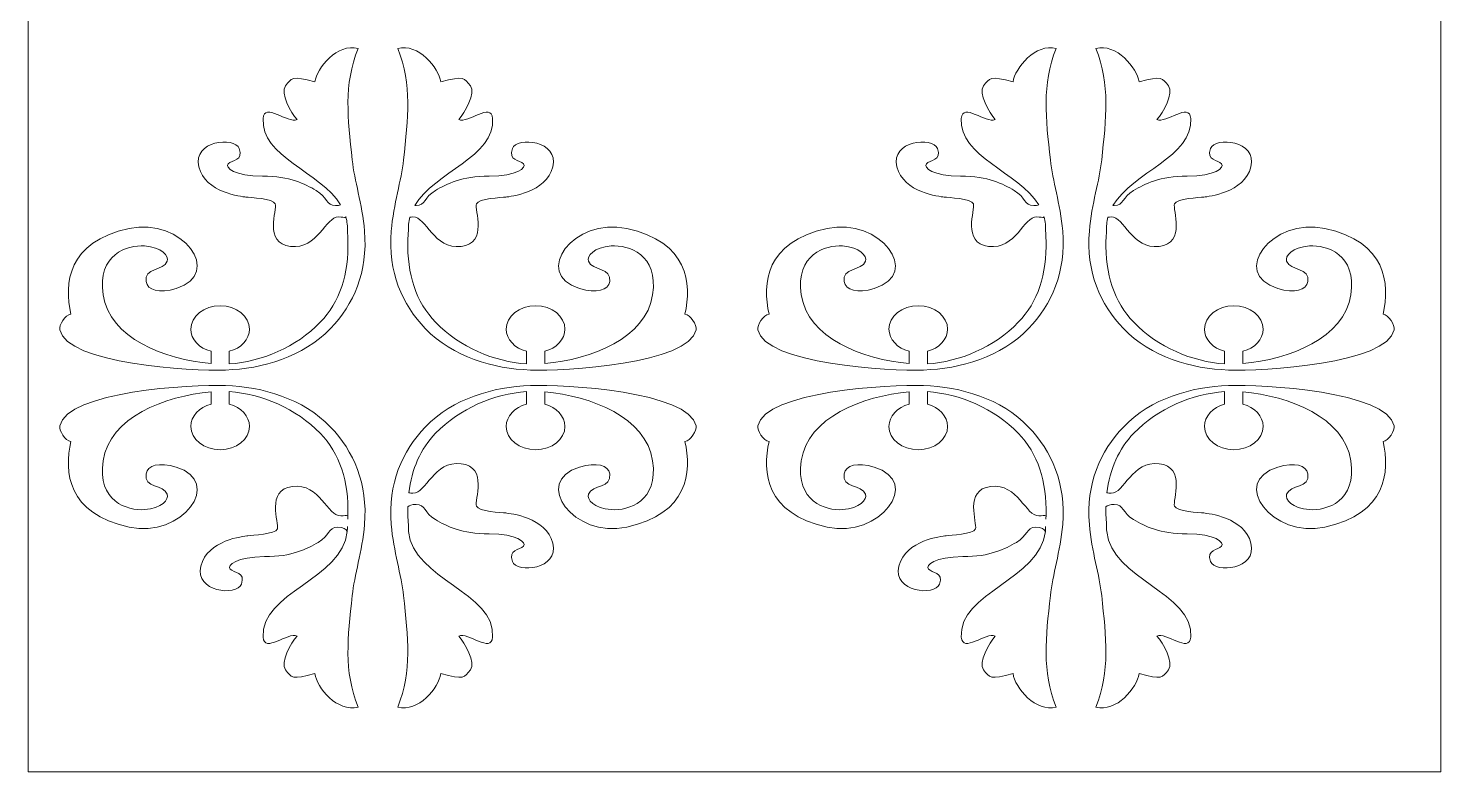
# Model space of a CAD drawing. Header units: centimetres. Extents: x -7.3 to 6.3, y -13.9 to 14.1.
# Drawn here: x -7.35 to 6.29, y -13.92 to -6.74 of the extents above; entities that cross this region are included whole.
import ezdxf

# ---------------------------------------------------------------- set-up
doc = ezdxf.new("R2010")
doc.units = ezdxf.units.CM
doc.header["$MEASUREMENT"] = 0
doc.layers.add('layer 1', color=7, linetype='Continuous')

msp = doc.modelspace()

# ---------------------------------------------------------------- linework, layer by layer
at = {"layer": 'layer 1', "color": 242, "lineweight": 9}
msp.add_lwpolyline([(-7.3473, -13.92119), (6.29068, -13.92119), (6.29068, 14.11455), (-7.3473, 14.11455), (-7.3473, -13.92119)], close=True, dxfattribs=at)
at = {"layer": 'layer 1', "color": 7, "lineweight": 9}
for points, knots in [([(-5.91908, -9.25241), (-5.45317, -9.10974), (-5.86497, -8.56062), (-6.3737, -8.67241), (-6.3737, -8.67241), (-6.97232, -8.80396), (-7.00096, -9.20546), (-6.93577, -9.50061), (-6.93577, -9.50061), (-6.99093, -9.50554), (-7.05189, -9.60764), (-7.04301, -9.65096), (-7.04301, -9.65096), (-6.97504, -9.9824), (-5.77064, -10.05268), (-5.44384, -10.04029), (-5.44384, -10.04029), (-5.08357, -10.02663), (-4.69582, -9.91645), (-4.42903, -9.63933), (-4.42903, -9.63933), (-4.20587, -9.40754), (-4.06711, -9.09004), (-4.10029, -8.69756), (-4.10029, -8.69756), (-4.12257, -8.43398), (-4.19869, -8.20851), (-4.21934, -8.01039), (-4.21934, -8.01039), (-4.26231, -7.59796), (-4.3041, -7.29232), (-4.16311, -6.93292), (-4.16311, -6.93292), (-4.36057, -6.87952), (-4.5614, -7.12123), (-4.57975, -7.25731), (-4.57975, -7.25731), (-4.80301, -7.19527), (-4.80556, -7.21852), (-4.86433, -7.29504), (-4.86433, -7.29504), (-4.91775, -7.3646), (-4.81052, -7.55352), (-4.75243, -7.62031), (-4.75243, -7.62031), (-4.83886, -7.66089), (-5.06871, -7.44948), (-5.07923, -7.6097), (-5.07923, -7.6097), (-5.10356, -7.98027), (-4.52844, -8.12231), (-4.33108, -8.44552), (-4.33108, -8.44552), (-4.344, -8.44984), (-4.36017, -8.45236), (-4.38039, -8.45179), (-4.38039, -8.45179), (-4.47399, -8.44912), (-4.45727, -8.36929), (-4.56758, -8.30542), (-4.56758, -8.30542), (-4.67789, -8.24156), (-4.81829, -8.16704), (-5.08571, -8.16704), (-5.08571, -8.16704), (-5.35312, -8.16704), (-5.45006, -8.08455), (-5.41663, -8.04729), (-5.41663, -8.04729), (-5.38321, -8.01003), (-5.26621, -8.01802), (-5.30967, -7.90092), (-5.30967, -7.90092), (-5.35312, -7.78383), (-5.76428, -7.82375), (-5.70076, -8.07656), (-5.70076, -8.07656), (-5.63725, -8.32937), (-5.28627, -8.36397), (-5.24616, -8.36929), (-5.24616, -8.36929), (-5.20604, -8.37461), (-4.98208, -8.38259), (-4.96202, -8.43582), (-4.96202, -8.43582), (-4.94197, -8.48904), (-5.07902, -8.81371), (-4.81494, -8.84564), (-4.81494, -8.84564), (-4.55087, -8.87757), (-4.47733, -8.55557), (-4.3503, -8.56089), (-4.3503, -8.56089), (-4.31724, -8.56228), (-4.29529, -8.56493), (-4.28088, -8.56809), (-4.28088, -8.56809), (-4.28088, -8.56809), (-4.2813, -8.5582), (-4.2813, -8.5582), (-4.2813, -8.5582), (-4.27472, -8.5816), (-4.26999, -8.60585), (-4.26758, -8.63119), (-4.26758, -8.63119), (-4.26559, -8.65217), (-4.265, -8.67379), (-4.26619, -8.69623), (-4.26619, -8.69623), (-4.26357, -8.72725), (-4.26182, -8.75782), (-4.2609, -8.78792), (-4.2609, -8.78792), (-4.25097, -9.11303), (-4.34039, -9.38304), (-4.52877, -9.5787), (-4.52877, -9.5787), (-4.76129, -9.82021), (-5.09308, -9.95914), (-5.40668, -9.98168), (-5.40668, -9.98168), (-5.40668, -9.98168), (-5.40668, -9.85935), (-5.40668, -9.85935), (-5.40668, -9.85935), (-5.29337, -9.82982), (-5.21113, -9.74478), (-5.21113, -9.64493), (-5.21113, -9.64493), (-5.21113, -9.52071), (-5.33839, -9.4194), (-5.49443, -9.4194), (-5.49443, -9.4194), (-5.65046, -9.4194), (-5.77772, -9.52071), (-5.77772, -9.64493), (-5.77772, -9.64493), (-5.77772, -9.74478), (-5.69547, -9.82982), (-5.58217, -9.85935), (-5.58217, -9.85935), (-5.58217, -9.85935), (-5.58217, -9.97778), (-5.58217, -9.97778), (-5.58217, -9.97778), (-6.03164, -9.94005), (-6.56221, -9.73213), (-6.62447, -9.313), (-6.62447, -9.313), (-6.68266, -8.92127), (-6.3915, -8.83003), (-6.22487, -8.84124), (-6.22487, -8.84124), (-6.05845, -8.85243), (-5.98665, -8.94004), (-6.00496, -8.98997), (-6.00496, -8.98997), (-6.03972, -9.08473), (-6.23338, -9.04677), (-6.20965, -9.18634), (-6.20965, -9.18634), (-6.1956, -9.269), (-6.08367, -9.3028), (-5.91908, -9.25241)], [0, 0, 0, 0, 0.02380952, 0.02380952, 0.02380952, 0.02380952, 0.04761905, 0.04761905, 0.04761905, 0.04761905, 0.07142857, 0.07142857, 0.07142857, 0.07142857, 0.0952381, 0.0952381, 0.0952381, 0.0952381, 0.11904762, 0.11904762, 0.11904762, 0.11904762, 0.14285714, 0.14285714, 0.14285714, 0.14285714, 0.16666667, 0.16666667, 0.16666667, 0.16666667, 0.19047619, 0.19047619, 0.19047619, 0.19047619, 0.21428571, 0.21428571, 0.21428571, 0.21428571, 0.23809524, 0.23809524, 0.23809524, 0.23809524, 0.26190476, 0.26190476, 0.26190476, 0.26190476, 0.28571429, 0.28571429, 0.28571429, 0.28571429, 0.30952381, 0.30952381, 0.30952381, 0.30952381, 0.33333333, 0.33333333, 0.33333333, 0.33333333, 0.35714286, 0.35714286, 0.35714286, 0.35714286, 0.38095238, 0.38095238, 0.38095238, 0.38095238, 0.4047619, 0.4047619, 0.4047619, 0.4047619, 0.42857143, 0.42857143, 0.42857143, 0.42857143, 0.45238095, 0.45238095, 0.45238095, 0.45238095, 0.47619048, 0.47619048, 0.47619048, 0.47619048, 0.5, 0.5, 0.5, 0.5, 0.52380952, 0.52380952, 0.52380952, 0.52380952, 0.54761905, 0.54761905, 0.54761905, 0.54761905, 0.57142857, 0.57142857, 0.57142857, 0.57142857, 0.5952381, 0.5952381, 0.5952381, 0.5952381, 0.61904762, 0.61904762, 0.61904762, 0.61904762, 0.64285714, 0.64285714, 0.64285714, 0.64285714, 0.66666667, 0.66666667, 0.66666667, 0.66666667, 0.69047619, 0.69047619, 0.69047619, 0.69047619, 0.71428571, 0.71428571, 0.71428571, 0.71428571, 0.73809524, 0.73809524, 0.73809524, 0.73809524, 0.76190476, 0.76190476, 0.76190476, 0.76190476, 0.78571429, 0.78571429, 0.78571429, 0.78571429, 0.80952381, 0.80952381, 0.80952381, 0.80952381, 0.83333333, 0.83333333, 0.83333333, 0.83333333, 0.85714286, 0.85714286, 0.85714286, 0.85714286, 0.88095238, 0.88095238, 0.88095238, 0.88095238, 0.9047619, 0.9047619, 0.9047619, 0.9047619, 0.92857143, 0.92857143, 0.92857143, 0.92857143, 0.95238095, 0.95238095, 0.95238095, 0.95238095, 1, 1, 1, 1]), ([(-3.61574, -8.45173), (-3.61156, -8.4519), (-3.60717, -8.45192), (-3.60258, -8.45179), (-3.60258, -8.45179), (-3.50898, -8.44912), (-3.5257, -8.36929), (-3.41539, -8.30542), (-3.41539, -8.30542), (-3.30508, -8.24156), (-3.16469, -8.16704), (-2.89727, -8.16704), (-2.89727, -8.16704), (-2.62985, -8.16704), (-2.53291, -8.08455), (-2.56634, -8.04729), (-2.56634, -8.04729), (-2.59976, -8.01003), (-2.71676, -8.01802), (-2.67331, -7.90092), (-2.67331, -7.90092), (-2.62985, -7.78383), (-2.21869, -7.82375), (-2.28221, -8.07656), (-2.28221, -8.07656), (-2.34572, -8.32937), (-2.69671, -8.36397), (-2.73682, -8.36929), (-2.73682, -8.36929), (-2.77693, -8.37461), (-3.00089, -8.38259), (-3.02095, -8.43582), (-3.02095, -8.43582), (-3.04101, -8.48904), (-2.90395, -8.81371), (-3.16803, -8.84564), (-3.16803, -8.84564), (-3.4321, -8.87757), (-3.50565, -8.55557), (-3.63267, -8.56089), (-3.63267, -8.56089), (-3.64404, -8.56137), (-3.6541, -8.56201), (-3.66299, -8.56275), (-3.66299, -8.56275), (-3.66891, -8.58474), (-3.67317, -8.6075), (-3.67542, -8.63119), (-3.67542, -8.63119), (-3.67741, -8.65217), (-3.678, -8.67379), (-3.67682, -8.69623), (-3.67682, -8.69623), (-3.67944, -8.72725), (-3.68119, -8.75782), (-3.68211, -8.78792), (-3.68211, -8.78792), (-3.69204, -9.11303), (-3.60262, -9.38304), (-3.41423, -9.5787), (-3.41423, -9.5787), (-3.18171, -9.82021), (-2.84993, -9.95914), (-2.53633, -9.98168), (-2.53633, -9.98168), (-2.53633, -9.98168), (-2.53633, -9.85935), (-2.53633, -9.85935), (-2.53633, -9.85935), (-2.64963, -9.82982), (-2.73187, -9.74478), (-2.73187, -9.64493), (-2.73187, -9.64493), (-2.73187, -9.52071), (-2.60461, -9.4194), (-2.44858, -9.4194), (-2.44858, -9.4194), (-2.29255, -9.4194), (-2.16528, -9.52071), (-2.16528, -9.64493), (-2.16528, -9.64493), (-2.16528, -9.74478), (-2.24753, -9.82982), (-2.36083, -9.85935), (-2.36083, -9.85935), (-2.36083, -9.85935), (-2.36083, -9.97778), (-2.36083, -9.97778), (-2.36083, -9.97778), (-1.91136, -9.94005), (-1.38079, -9.73213), (-1.31853, -9.313), (-1.31853, -9.313), (-1.26035, -8.92127), (-1.55151, -8.83003), (-1.71814, -8.84124), (-1.71814, -8.84124), (-1.88456, -8.85243), (-1.95636, -8.94004), (-1.93804, -8.98997), (-1.93804, -8.98997), (-1.90328, -9.08473), (-1.70963, -9.04677), (-1.73335, -9.18634), (-1.73335, -9.18634), (-1.7474, -9.269), (-1.85934, -9.3028), (-2.02392, -9.25241), (-2.02392, -9.25241), (-2.48983, -9.10974), (-2.07803, -8.56062), (-1.56931, -8.67241), (-1.56931, -8.67241), (-0.97068, -8.80396), (-0.94205, -9.20546), (-1.00723, -9.50061), (-1.00723, -9.50061), (-0.95207, -9.50554), (-0.89111, -9.60764), (-0.89999, -9.65096), (-0.89999, -9.65096), (-0.96796, -9.9824), (-2.17236, -10.05268), (-2.49916, -10.04029), (-2.49916, -10.04029), (-2.85943, -10.02663), (-3.24718, -9.91645), (-3.51398, -9.63933), (-3.51398, -9.63933), (-3.73714, -9.40754), (-3.87589, -9.09004), (-3.84271, -8.69756), (-3.84271, -8.69756), (-3.82043, -8.43398), (-3.74431, -8.20851), (-3.72367, -8.01039), (-3.72367, -8.01039), (-3.68069, -7.59796), (-3.6389, -7.29232), (-3.7799, -6.93292), (-3.7799, -6.93292), (-3.58244, -6.87952), (-3.3816, -7.12123), (-3.36325, -7.25731), (-3.36325, -7.25731), (-3.13999, -7.19527), (-3.13744, -7.21852), (-3.07867, -7.29504), (-3.07867, -7.29504), (-3.02525, -7.3646), (-3.13248, -7.55352), (-3.19057, -7.62031), (-3.19057, -7.62031), (-3.10415, -7.66089), (-2.8743, -7.44948), (-2.86378, -7.6097), (-2.86378, -7.6097), (-2.83929, -7.98264), (-3.42201, -8.12409), (-3.61574, -8.45173)], [0, 0, 0, 0, 0.02439024, 0.02439024, 0.02439024, 0.02439024, 0.04878049, 0.04878049, 0.04878049, 0.04878049, 0.07317073, 0.07317073, 0.07317073, 0.07317073, 0.09756098, 0.09756098, 0.09756098, 0.09756098, 0.12195122, 0.12195122, 0.12195122, 0.12195122, 0.14634146, 0.14634146, 0.14634146, 0.14634146, 0.17073171, 0.17073171, 0.17073171, 0.17073171, 0.19512195, 0.19512195, 0.19512195, 0.19512195, 0.2195122, 0.2195122, 0.2195122, 0.2195122, 0.24390244, 0.24390244, 0.24390244, 0.24390244, 0.26829268, 0.26829268, 0.26829268, 0.26829268, 0.29268293, 0.29268293, 0.29268293, 0.29268293, 0.31707317, 0.31707317, 0.31707317, 0.31707317, 0.34146341, 0.34146341, 0.34146341, 0.34146341, 0.36585366, 0.36585366, 0.36585366, 0.36585366, 0.3902439, 0.3902439, 0.3902439, 0.3902439, 0.41463415, 0.41463415, 0.41463415, 0.41463415, 0.43902439, 0.43902439, 0.43902439, 0.43902439, 0.46341463, 0.46341463, 0.46341463, 0.46341463, 0.48780488, 0.48780488, 0.48780488, 0.48780488, 0.51219512, 0.51219512, 0.51219512, 0.51219512, 0.53658537, 0.53658537, 0.53658537, 0.53658537, 0.56097561, 0.56097561, 0.56097561, 0.56097561, 0.58536585, 0.58536585, 0.58536585, 0.58536585, 0.6097561, 0.6097561, 0.6097561, 0.6097561, 0.63414634, 0.63414634, 0.63414634, 0.63414634, 0.65853659, 0.65853659, 0.65853659, 0.65853659, 0.68292683, 0.68292683, 0.68292683, 0.68292683, 0.70731707, 0.70731707, 0.70731707, 0.70731707, 0.73170732, 0.73170732, 0.73170732, 0.73170732, 0.75609756, 0.75609756, 0.75609756, 0.75609756, 0.7804878, 0.7804878, 0.7804878, 0.7804878, 0.80487805, 0.80487805, 0.80487805, 0.80487805, 0.82926829, 0.82926829, 0.82926829, 0.82926829, 0.85365854, 0.85365854, 0.85365854, 0.85365854, 0.87804878, 0.87804878, 0.87804878, 0.87804878, 0.90243902, 0.90243902, 0.90243902, 0.90243902, 0.92682927, 0.92682927, 0.92682927, 0.92682927, 0.95121951, 0.95121951, 0.95121951, 0.95121951, 1, 1, 1, 1]), ([(0.82154, -9.25241), (1.28744, -9.10974), (0.87565, -8.56062), (0.36692, -8.67241), (0.36692, -8.67241), (-0.23171, -8.80396), (-0.26034, -9.20546), (-0.19516, -9.50061), (-0.19516, -9.50061), (-0.25031, -9.50554), (-0.31127, -9.60764), (-0.30239, -9.65096), (-0.30239, -9.65096), (-0.23442, -9.9824), (0.96998, -10.05268), (1.29677, -10.04029), (1.29677, -10.04029), (1.65705, -10.02663), (2.04479, -9.91645), (2.31159, -9.63933), (2.31159, -9.63933), (2.53475, -9.40754), (2.6735, -9.09004), (2.64032, -8.69756), (2.64032, -8.69756), (2.61804, -8.43398), (2.54192, -8.20851), (2.52128, -8.01039), (2.52128, -8.01039), (2.47831, -7.59796), (2.43652, -7.29232), (2.57751, -6.93292), (2.57751, -6.93292), (2.38005, -6.87952), (2.17922, -7.12123), (2.16087, -7.25731), (2.16087, -7.25731), (1.93761, -7.19527), (1.93505, -7.21852), (1.87629, -7.29504), (1.87629, -7.29504), (1.82286, -7.3646), (1.9301, -7.55352), (1.98818, -7.62031), (1.98818, -7.62031), (1.90176, -7.66089), (1.67191, -7.44948), (1.66139, -7.6097), (1.66139, -7.6097), (1.63706, -7.98027), (2.21218, -8.12231), (2.40953, -8.44552), (2.40953, -8.44552), (2.39662, -8.44984), (2.38045, -8.45236), (2.36023, -8.45179), (2.36023, -8.45179), (2.26663, -8.44912), (2.28335, -8.36929), (2.17303, -8.30542), (2.17303, -8.30542), (2.06273, -8.24156), (1.92233, -8.16704), (1.65491, -8.16704), (1.65491, -8.16704), (1.3875, -8.16704), (1.29056, -8.08455), (1.32398, -8.04729), (1.32398, -8.04729), (1.35741, -8.01003), (1.47441, -8.01802), (1.43095, -7.90092), (1.43095, -7.90092), (1.3875, -7.78383), (0.97634, -7.82375), (1.03985, -8.07656), (1.03985, -8.07656), (1.10336, -8.32937), (1.45435, -8.36397), (1.49446, -8.36929), (1.49446, -8.36929), (1.53458, -8.37461), (1.75854, -8.38259), (1.7786, -8.43582), (1.7786, -8.43582), (1.79865, -8.48904), (1.6616, -8.81371), (1.92567, -8.84564), (1.92567, -8.84564), (2.18975, -8.87757), (2.26329, -8.55557), (2.39031, -8.56089), (2.39031, -8.56089), (2.42338, -8.56228), (2.44533, -8.56493), (2.45973, -8.56809), (2.45973, -8.56809), (2.45973, -8.56809), (2.45931, -8.5582), (2.45931, -8.5582), (2.45931, -8.5582), (2.46589, -8.5816), (2.47063, -8.60585), (2.47304, -8.63119), (2.47304, -8.63119), (2.47502, -8.65217), (2.47562, -8.67379), (2.47443, -8.69623), (2.47443, -8.69623), (2.47705, -8.72725), (2.4788, -8.75782), (2.47972, -8.78792), (2.47972, -8.78792), (2.48965, -9.11303), (2.40023, -9.38304), (2.21185, -9.5787), (2.21185, -9.5787), (1.97933, -9.82021), (1.64754, -9.95914), (1.33394, -9.98168), (1.33394, -9.98168), (1.33394, -9.98168), (1.33394, -9.85935), (1.33394, -9.85935), (1.33394, -9.85935), (1.44725, -9.82982), (1.52949, -9.74478), (1.52949, -9.64493), (1.52949, -9.64493), (1.52949, -9.52071), (1.40223, -9.4194), (1.24619, -9.4194), (1.24619, -9.4194), (1.09016, -9.4194), (0.9629, -9.52071), (0.9629, -9.64493), (0.9629, -9.64493), (0.9629, -9.74478), (1.04514, -9.82982), (1.15845, -9.85935), (1.15845, -9.85935), (1.15845, -9.85935), (1.15845, -9.97778), (1.15845, -9.97778), (1.15845, -9.97778), (0.70898, -9.94005), (0.1784, -9.73213), (0.11615, -9.313), (0.11615, -9.313), (0.05796, -8.92127), (0.34912, -8.83003), (0.51575, -8.84124), (0.51575, -8.84124), (0.68217, -8.85243), (0.75397, -8.94004), (0.73566, -8.98997), (0.73566, -8.98997), (0.7009, -9.08473), (0.50724, -9.04677), (0.53096, -9.18634), (0.53096, -9.18634), (0.54502, -9.269), (0.65695, -9.3028), (0.82154, -9.25241)], [0, 0, 0, 0, 0.02380952, 0.02380952, 0.02380952, 0.02380952, 0.04761905, 0.04761905, 0.04761905, 0.04761905, 0.07142857, 0.07142857, 0.07142857, 0.07142857, 0.0952381, 0.0952381, 0.0952381, 0.0952381, 0.11904762, 0.11904762, 0.11904762, 0.11904762, 0.14285714, 0.14285714, 0.14285714, 0.14285714, 0.16666667, 0.16666667, 0.16666667, 0.16666667, 0.19047619, 0.19047619, 0.19047619, 0.19047619, 0.21428571, 0.21428571, 0.21428571, 0.21428571, 0.23809524, 0.23809524, 0.23809524, 0.23809524, 0.26190476, 0.26190476, 0.26190476, 0.26190476, 0.28571429, 0.28571429, 0.28571429, 0.28571429, 0.30952381, 0.30952381, 0.30952381, 0.30952381, 0.33333333, 0.33333333, 0.33333333, 0.33333333, 0.35714286, 0.35714286, 0.35714286, 0.35714286, 0.38095238, 0.38095238, 0.38095238, 0.38095238, 0.4047619, 0.4047619, 0.4047619, 0.4047619, 0.42857143, 0.42857143, 0.42857143, 0.42857143, 0.45238095, 0.45238095, 0.45238095, 0.45238095, 0.47619048, 0.47619048, 0.47619048, 0.47619048, 0.5, 0.5, 0.5, 0.5, 0.52380952, 0.52380952, 0.52380952, 0.52380952, 0.54761905, 0.54761905, 0.54761905, 0.54761905, 0.57142857, 0.57142857, 0.57142857, 0.57142857, 0.5952381, 0.5952381, 0.5952381, 0.5952381, 0.61904762, 0.61904762, 0.61904762, 0.61904762, 0.64285714, 0.64285714, 0.64285714, 0.64285714, 0.66666667, 0.66666667, 0.66666667, 0.66666667, 0.69047619, 0.69047619, 0.69047619, 0.69047619, 0.71428571, 0.71428571, 0.71428571, 0.71428571, 0.73809524, 0.73809524, 0.73809524, 0.73809524, 0.76190476, 0.76190476, 0.76190476, 0.76190476, 0.78571429, 0.78571429, 0.78571429, 0.78571429, 0.80952381, 0.80952381, 0.80952381, 0.80952381, 0.83333333, 0.83333333, 0.83333333, 0.83333333, 0.85714286, 0.85714286, 0.85714286, 0.85714286, 0.88095238, 0.88095238, 0.88095238, 0.88095238, 0.9047619, 0.9047619, 0.9047619, 0.9047619, 0.92857143, 0.92857143, 0.92857143, 0.92857143, 0.95238095, 0.95238095, 0.95238095, 0.95238095, 1, 1, 1, 1]), ([(3.12488, -8.45173), (3.12906, -8.4519), (3.13345, -8.45192), (3.13804, -8.45179), (3.13804, -8.45179), (3.23163, -8.44912), (3.21492, -8.36929), (3.32523, -8.30542), (3.32523, -8.30542), (3.43554, -8.24156), (3.57593, -8.16704), (3.84335, -8.16704), (3.84335, -8.16704), (4.11077, -8.16704), (4.20771, -8.08455), (4.17428, -8.04729), (4.17428, -8.04729), (4.14085, -8.01003), (4.02386, -8.01802), (4.06731, -7.90092), (4.06731, -7.90092), (4.11077, -7.78383), (4.52192, -7.82375), (4.45841, -8.07656), (4.45841, -8.07656), (4.3949, -8.32937), (4.04391, -8.36397), (4.0038, -8.36929), (4.0038, -8.36929), (3.96369, -8.37461), (3.73973, -8.38259), (3.71967, -8.43582), (3.71967, -8.43582), (3.69961, -8.48904), (3.83666, -8.81371), (3.57259, -8.84564), (3.57259, -8.84564), (3.30851, -8.87757), (3.23497, -8.55557), (3.10795, -8.56089), (3.10795, -8.56089), (3.09658, -8.56137), (3.08652, -8.56201), (3.07763, -8.56275), (3.07763, -8.56275), (3.07171, -8.58474), (3.06744, -8.6075), (3.0652, -8.63119), (3.0652, -8.63119), (3.06321, -8.65217), (3.06262, -8.67379), (3.0638, -8.69623), (3.0638, -8.69623), (3.06118, -8.72725), (3.05943, -8.75782), (3.05851, -8.78792), (3.05851, -8.78792), (3.04858, -9.11303), (3.138, -9.38304), (3.32638, -9.5787), (3.32638, -9.5787), (3.55891, -9.82021), (3.89069, -9.95914), (4.20429, -9.98168), (4.20429, -9.98168), (4.20429, -9.98168), (4.20429, -9.85935), (4.20429, -9.85935), (4.20429, -9.85935), (4.09099, -9.82982), (4.00874, -9.74478), (4.00874, -9.64493), (4.00874, -9.64493), (4.00874, -9.52071), (4.136, -9.4194), (4.29204, -9.4194), (4.29204, -9.4194), (4.44807, -9.4194), (4.57533, -9.52071), (4.57533, -9.64493), (4.57533, -9.64493), (4.57533, -9.74478), (4.49309, -9.82982), (4.37978, -9.85935), (4.37978, -9.85935), (4.37978, -9.85935), (4.37978, -9.97778), (4.37978, -9.97778), (4.37978, -9.97778), (4.82925, -9.94005), (5.35983, -9.73213), (5.42208, -9.313), (5.42208, -9.313), (5.48027, -8.92127), (5.18911, -8.83003), (5.02248, -8.84124), (5.02248, -8.84124), (4.85606, -8.85243), (4.78426, -8.94004), (4.80258, -8.98997), (4.80258, -8.98997), (4.83734, -9.08473), (5.03099, -9.04677), (5.00727, -9.18634), (5.00727, -9.18634), (4.99322, -9.269), (4.88128, -9.3028), (4.71669, -9.25241), (4.71669, -9.25241), (4.25079, -9.10974), (4.66259, -8.56062), (5.17131, -8.67241), (5.17131, -8.67241), (5.76994, -8.80396), (5.79857, -9.20546), (5.73339, -9.50061), (5.73339, -9.50061), (5.78854, -9.50554), (5.8495, -9.60764), (5.84062, -9.65096), (5.84062, -9.65096), (5.77265, -9.9824), (4.56826, -10.05268), (4.24146, -10.04029), (4.24146, -10.04029), (3.88118, -10.02663), (3.49344, -9.91645), (3.22664, -9.63933), (3.22664, -9.63933), (3.00348, -9.40754), (2.86473, -9.09004), (2.89791, -8.69756), (2.89791, -8.69756), (2.92019, -8.43398), (2.99631, -8.20851), (3.01695, -8.01039), (3.01695, -8.01039), (3.05992, -7.59796), (3.10171, -7.29232), (2.96072, -6.93292), (2.96072, -6.93292), (3.15818, -6.87952), (3.35902, -7.12123), (3.37737, -7.25731), (3.37737, -7.25731), (3.60062, -7.19527), (3.60318, -7.21852), (3.66194, -7.29504), (3.66194, -7.29504), (3.71537, -7.3646), (3.60813, -7.55352), (3.55005, -7.62031), (3.55005, -7.62031), (3.63647, -7.66089), (3.86632, -7.44948), (3.87684, -7.6097), (3.87684, -7.6097), (3.90133, -7.98264), (3.31861, -8.12409), (3.12488, -8.45173)], [0, 0, 0, 0, 0.02439024, 0.02439024, 0.02439024, 0.02439024, 0.04878049, 0.04878049, 0.04878049, 0.04878049, 0.07317073, 0.07317073, 0.07317073, 0.07317073, 0.09756098, 0.09756098, 0.09756098, 0.09756098, 0.12195122, 0.12195122, 0.12195122, 0.12195122, 0.14634146, 0.14634146, 0.14634146, 0.14634146, 0.17073171, 0.17073171, 0.17073171, 0.17073171, 0.19512195, 0.19512195, 0.19512195, 0.19512195, 0.2195122, 0.2195122, 0.2195122, 0.2195122, 0.24390244, 0.24390244, 0.24390244, 0.24390244, 0.26829268, 0.26829268, 0.26829268, 0.26829268, 0.29268293, 0.29268293, 0.29268293, 0.29268293, 0.31707317, 0.31707317, 0.31707317, 0.31707317, 0.34146341, 0.34146341, 0.34146341, 0.34146341, 0.36585366, 0.36585366, 0.36585366, 0.36585366, 0.3902439, 0.3902439, 0.3902439, 0.3902439, 0.41463415, 0.41463415, 0.41463415, 0.41463415, 0.43902439, 0.43902439, 0.43902439, 0.43902439, 0.46341463, 0.46341463, 0.46341463, 0.46341463, 0.48780488, 0.48780488, 0.48780488, 0.48780488, 0.51219512, 0.51219512, 0.51219512, 0.51219512, 0.53658537, 0.53658537, 0.53658537, 0.53658537, 0.56097561, 0.56097561, 0.56097561, 0.56097561, 0.58536585, 0.58536585, 0.58536585, 0.58536585, 0.6097561, 0.6097561, 0.6097561, 0.6097561, 0.63414634, 0.63414634, 0.63414634, 0.63414634, 0.65853659, 0.65853659, 0.65853659, 0.65853659, 0.68292683, 0.68292683, 0.68292683, 0.68292683, 0.70731707, 0.70731707, 0.70731707, 0.70731707, 0.73170732, 0.73170732, 0.73170732, 0.73170732, 0.75609756, 0.75609756, 0.75609756, 0.75609756, 0.7804878, 0.7804878, 0.7804878, 0.7804878, 0.80487805, 0.80487805, 0.80487805, 0.80487805, 0.82926829, 0.82926829, 0.82926829, 0.82926829, 0.85365854, 0.85365854, 0.85365854, 0.85365854, 0.87804878, 0.87804878, 0.87804878, 0.87804878, 0.90243902, 0.90243902, 0.90243902, 0.90243902, 0.92682927, 0.92682927, 0.92682927, 0.92682927, 0.95121951, 0.95121951, 0.95121951, 0.95121951, 1, 1, 1, 1]), ([(-5.91908, -10.97761), (-5.45317, -11.12027), (-5.86497, -11.6694), (-6.3737, -11.55761), (-6.3737, -11.55761), (-6.97232, -11.42606), (-7.00096, -11.02455), (-6.93577, -10.7294), (-6.93577, -10.7294), (-6.99093, -10.72447), (-7.05189, -10.62237), (-7.04301, -10.57906), (-7.04301, -10.57906), (-6.97504, -10.24761), (-5.77064, -10.17734), (-5.44384, -10.18972), (-5.44384, -10.18972), (-5.08357, -10.20338), (-4.69582, -10.31357), (-4.42903, -10.59068), (-4.42903, -10.59068), (-4.20587, -10.82247), (-4.06711, -11.13997), (-4.10029, -11.53245), (-4.10029, -11.53245), (-4.12257, -11.79603), (-4.19869, -12.0215), (-4.21934, -12.21963), (-4.21934, -12.21963), (-4.26231, -12.63206), (-4.3041, -12.93769), (-4.16311, -13.29709), (-4.16311, -13.29709), (-4.36057, -13.35049), (-4.5614, -13.10879), (-4.57975, -12.9727), (-4.57975, -12.9727), (-4.80301, -13.03474), (-4.80556, -13.0115), (-4.86433, -12.93497), (-4.86433, -12.93497), (-4.91775, -12.86542), (-4.81052, -12.67649), (-4.75243, -12.6097), (-4.75243, -12.6097), (-4.83886, -12.56912), (-5.06871, -12.78054), (-5.07923, -12.62031), (-5.07923, -12.62031), (-5.10776, -12.18577), (-4.31189, -12.06554), (-4.26758, -11.59882), (-4.26758, -11.59882), (-4.278, -11.58044), (-4.30265, -11.55676), (-4.36041, -11.5584), (-4.36041, -11.5584), (-4.454, -11.56106), (-4.43729, -11.6409), (-4.5476, -11.70476), (-4.5476, -11.70476), (-4.65791, -11.76863), (-4.7983, -11.84314), (-5.06572, -11.84314), (-5.06572, -11.84314), (-5.33314, -11.84314), (-5.43008, -11.92564), (-5.39665, -11.9629), (-5.39665, -11.9629), (-5.36322, -12.00015), (-5.24623, -11.99217), (-5.28968, -12.10926), (-5.28968, -12.10926), (-5.33314, -12.22635), (-5.74429, -12.18644), (-5.68078, -11.93362), (-5.68078, -11.93362), (-5.61727, -11.68081), (-5.26628, -11.64622), (-5.22617, -11.6409), (-5.22617, -11.6409), (-5.18606, -11.63558), (-4.9621, -11.62759), (-4.94204, -11.57437), (-4.94204, -11.57437), (-4.92198, -11.52115), (-5.05903, -11.19648), (-4.79496, -11.16455), (-4.79496, -11.16455), (-4.53088, -11.13261), (-4.45734, -11.45462), (-4.33032, -11.44929), (-4.33032, -11.44929), (-4.29725, -11.44791), (-4.27531, -11.44526), (-4.2609, -11.44209), (-4.2609, -11.44209), (-4.25097, -11.11698), (-4.34039, -10.84698), (-4.52877, -10.65131), (-4.52877, -10.65131), (-4.76129, -10.4098), (-5.09308, -10.27087), (-5.40668, -10.24834), (-5.40668, -10.24834), (-5.40668, -10.24834), (-5.40668, -10.37066), (-5.40668, -10.37066), (-5.40668, -10.37066), (-5.29337, -10.40019), (-5.21113, -10.48523), (-5.21113, -10.58508), (-5.21113, -10.58508), (-5.21113, -10.7093), (-5.33839, -10.81061), (-5.49443, -10.81061), (-5.49443, -10.81061), (-5.65046, -10.81061), (-5.77772, -10.7093), (-5.77772, -10.58508), (-5.77772, -10.58508), (-5.77772, -10.48523), (-5.69547, -10.40019), (-5.58217, -10.37066), (-5.58217, -10.37066), (-5.58217, -10.37066), (-5.58217, -10.25223), (-5.58217, -10.25223), (-5.58217, -10.25223), (-6.03164, -10.28996), (-6.56221, -10.49788), (-6.62447, -10.91701), (-6.62447, -10.91701), (-6.68266, -11.30874), (-6.3915, -11.39998), (-6.22487, -11.38877), (-6.22487, -11.38877), (-6.05845, -11.37758), (-5.98665, -11.28997), (-6.00496, -11.24004), (-6.00496, -11.24004), (-6.03972, -11.14529), (-6.23338, -11.18324), (-6.20965, -11.04367), (-6.20965, -11.04367), (-6.1956, -10.96102), (-6.08367, -10.92721), (-5.91908, -10.97761)], [0, 0, 0, 0, 0.02631579, 0.02631579, 0.02631579, 0.02631579, 0.05263158, 0.05263158, 0.05263158, 0.05263158, 0.07894737, 0.07894737, 0.07894737, 0.07894737, 0.10526316, 0.10526316, 0.10526316, 0.10526316, 0.13157895, 0.13157895, 0.13157895, 0.13157895, 0.15789474, 0.15789474, 0.15789474, 0.15789474, 0.18421053, 0.18421053, 0.18421053, 0.18421053, 0.21052632, 0.21052632, 0.21052632, 0.21052632, 0.23684211, 0.23684211, 0.23684211, 0.23684211, 0.26315789, 0.26315789, 0.26315789, 0.26315789, 0.28947368, 0.28947368, 0.28947368, 0.28947368, 0.31578947, 0.31578947, 0.31578947, 0.31578947, 0.34210526, 0.34210526, 0.34210526, 0.34210526, 0.36842105, 0.36842105, 0.36842105, 0.36842105, 0.39473684, 0.39473684, 0.39473684, 0.39473684, 0.42105263, 0.42105263, 0.42105263, 0.42105263, 0.44736842, 0.44736842, 0.44736842, 0.44736842, 0.47368421, 0.47368421, 0.47368421, 0.47368421, 0.5, 0.5, 0.5, 0.5, 0.52631579, 0.52631579, 0.52631579, 0.52631579, 0.55263158, 0.55263158, 0.55263158, 0.55263158, 0.57894737, 0.57894737, 0.57894737, 0.57894737, 0.60526316, 0.60526316, 0.60526316, 0.60526316, 0.63157895, 0.63157895, 0.63157895, 0.63157895, 0.65789474, 0.65789474, 0.65789474, 0.65789474, 0.68421053, 0.68421053, 0.68421053, 0.68421053, 0.71052632, 0.71052632, 0.71052632, 0.71052632, 0.73684211, 0.73684211, 0.73684211, 0.73684211, 0.76315789, 0.76315789, 0.76315789, 0.76315789, 0.78947368, 0.78947368, 0.78947368, 0.78947368, 0.81578947, 0.81578947, 0.81578947, 0.81578947, 0.84210526, 0.84210526, 0.84210526, 0.84210526, 0.86842105, 0.86842105, 0.86842105, 0.86842105, 0.89473684, 0.89473684, 0.89473684, 0.89473684, 0.92105263, 0.92105263, 0.92105263, 0.92105263, 0.94736842, 0.94736842, 0.94736842, 0.94736842, 1, 1, 1, 1]), ([(-2.02392, -10.97761), (-2.48983, -11.12027), (-2.07803, -11.6694), (-1.56931, -11.55761), (-1.56931, -11.55761), (-0.97068, -11.42606), (-0.94205, -11.02455), (-1.00723, -10.7294), (-1.00723, -10.7294), (-0.95207, -10.72447), (-0.89111, -10.62237), (-0.89999, -10.57906), (-0.89999, -10.57906), (-0.96796, -10.24761), (-2.17236, -10.17734), (-2.49916, -10.18972), (-2.49916, -10.18972), (-2.85943, -10.20338), (-3.24718, -10.31357), (-3.51398, -10.59068), (-3.51398, -10.59068), (-3.73714, -10.82247), (-3.87589, -11.13997), (-3.84271, -11.53245), (-3.84271, -11.53245), (-3.82043, -11.79603), (-3.74431, -12.0215), (-3.72367, -12.21963), (-3.72367, -12.21963), (-3.68069, -12.63206), (-3.6389, -12.93769), (-3.7799, -13.29709), (-3.7799, -13.29709), (-3.58244, -13.35049), (-3.3816, -13.10879), (-3.36325, -12.9727), (-3.36325, -12.9727), (-3.13999, -13.03474), (-3.13744, -13.0115), (-3.07867, -12.93497), (-3.07867, -12.93497), (-3.02525, -12.86542), (-3.13248, -12.67649), (-3.19057, -12.6097), (-3.19057, -12.6097), (-3.10415, -12.56912), (-2.8743, -12.78054), (-2.86378, -12.62031), (-2.86378, -12.62031), (-2.83524, -12.18577), (-3.63111, -12.06554), (-3.67542, -11.59882), (-3.67542, -11.59882), (-3.67741, -11.57785), (-3.678, -11.55622), (-3.67682, -11.53378), (-3.67682, -11.53378), (-3.67944, -11.50276), (-3.68119, -11.47219), (-3.68211, -11.44209), (-3.68211, -11.44209), (-3.68293, -11.41522), (-3.68306, -11.38872), (-3.68253, -11.36262), (-3.68253, -11.36262), (-3.66817, -11.34912), (-3.64381, -11.3374), (-3.60258, -11.33858), (-3.60258, -11.33858), (-3.50898, -11.34124), (-3.5257, -11.42107), (-3.41539, -11.48494), (-3.41539, -11.48494), (-3.30508, -11.54881), (-3.16469, -11.62332), (-2.89727, -11.62332), (-2.89727, -11.62332), (-2.62985, -11.62332), (-2.53291, -11.70582), (-2.56634, -11.74307), (-2.56634, -11.74307), (-2.59976, -11.78033), (-2.71676, -11.77235), (-2.67331, -11.88944), (-2.67331, -11.88944), (-2.62985, -12.00653), (-2.21869, -11.96661), (-2.28221, -11.7138), (-2.28221, -11.7138), (-2.34572, -11.46099), (-2.69671, -11.42639), (-2.73682, -11.42107), (-2.73682, -11.42107), (-2.77693, -11.41575), (-3.00089, -11.40777), (-3.02095, -11.35454), (-3.02095, -11.35454), (-3.04101, -11.30132), (-2.90395, -10.97666), (-3.16803, -10.94472), (-3.16803, -10.94472), (-3.4321, -10.91279), (-3.50565, -11.23479), (-3.63267, -11.22947), (-3.63267, -11.22947), (-3.64863, -11.2288), (-3.662, -11.22783), (-3.67318, -11.22665), (-3.67318, -11.22665), (-3.64564, -10.99666), (-3.55927, -10.80195), (-3.41423, -10.65131), (-3.41423, -10.65131), (-3.18171, -10.4098), (-2.84993, -10.27087), (-2.53633, -10.24834), (-2.53633, -10.24834), (-2.53633, -10.24834), (-2.53633, -10.37066), (-2.53633, -10.37066), (-2.53633, -10.37066), (-2.64963, -10.40019), (-2.73187, -10.48523), (-2.73187, -10.58508), (-2.73187, -10.58508), (-2.73187, -10.7093), (-2.60461, -10.81061), (-2.44858, -10.81061), (-2.44858, -10.81061), (-2.29255, -10.81061), (-2.16528, -10.7093), (-2.16528, -10.58508), (-2.16528, -10.58508), (-2.16528, -10.48523), (-2.24753, -10.40019), (-2.36083, -10.37066), (-2.36083, -10.37066), (-2.36083, -10.37066), (-2.36083, -10.25223), (-2.36083, -10.25223), (-2.36083, -10.25223), (-1.91136, -10.28996), (-1.38079, -10.49788), (-1.31853, -10.91701), (-1.31853, -10.91701), (-1.26035, -11.30874), (-1.55151, -11.39998), (-1.71814, -11.38877), (-1.71814, -11.38877), (-1.88456, -11.37758), (-1.95636, -11.28997), (-1.93804, -11.24004), (-1.93804, -11.24004), (-1.90328, -11.14529), (-1.70963, -11.18324), (-1.73335, -11.04367), (-1.73335, -11.04367), (-1.7474, -10.96102), (-1.85934, -10.92721), (-2.02392, -10.97761)], [0, 0, 0, 0, 0.02439024, 0.02439024, 0.02439024, 0.02439024, 0.04878049, 0.04878049, 0.04878049, 0.04878049, 0.07317073, 0.07317073, 0.07317073, 0.07317073, 0.09756098, 0.09756098, 0.09756098, 0.09756098, 0.12195122, 0.12195122, 0.12195122, 0.12195122, 0.14634146, 0.14634146, 0.14634146, 0.14634146, 0.17073171, 0.17073171, 0.17073171, 0.17073171, 0.19512195, 0.19512195, 0.19512195, 0.19512195, 0.2195122, 0.2195122, 0.2195122, 0.2195122, 0.24390244, 0.24390244, 0.24390244, 0.24390244, 0.26829268, 0.26829268, 0.26829268, 0.26829268, 0.29268293, 0.29268293, 0.29268293, 0.29268293, 0.31707317, 0.31707317, 0.31707317, 0.31707317, 0.34146341, 0.34146341, 0.34146341, 0.34146341, 0.36585366, 0.36585366, 0.36585366, 0.36585366, 0.3902439, 0.3902439, 0.3902439, 0.3902439, 0.41463415, 0.41463415, 0.41463415, 0.41463415, 0.43902439, 0.43902439, 0.43902439, 0.43902439, 0.46341463, 0.46341463, 0.46341463, 0.46341463, 0.48780488, 0.48780488, 0.48780488, 0.48780488, 0.51219512, 0.51219512, 0.51219512, 0.51219512, 0.53658537, 0.53658537, 0.53658537, 0.53658537, 0.56097561, 0.56097561, 0.56097561, 0.56097561, 0.58536585, 0.58536585, 0.58536585, 0.58536585, 0.6097561, 0.6097561, 0.6097561, 0.6097561, 0.63414634, 0.63414634, 0.63414634, 0.63414634, 0.65853659, 0.65853659, 0.65853659, 0.65853659, 0.68292683, 0.68292683, 0.68292683, 0.68292683, 0.70731707, 0.70731707, 0.70731707, 0.70731707, 0.73170732, 0.73170732, 0.73170732, 0.73170732, 0.75609756, 0.75609756, 0.75609756, 0.75609756, 0.7804878, 0.7804878, 0.7804878, 0.7804878, 0.80487805, 0.80487805, 0.80487805, 0.80487805, 0.82926829, 0.82926829, 0.82926829, 0.82926829, 0.85365854, 0.85365854, 0.85365854, 0.85365854, 0.87804878, 0.87804878, 0.87804878, 0.87804878, 0.90243902, 0.90243902, 0.90243902, 0.90243902, 0.92682927, 0.92682927, 0.92682927, 0.92682927, 0.95121951, 0.95121951, 0.95121951, 0.95121951, 1, 1, 1, 1]), ([(0.82154, -10.97761), (1.28744, -11.12027), (0.87565, -11.6694), (0.36692, -11.55761), (0.36692, -11.55761), (-0.23171, -11.42606), (-0.26034, -11.02455), (-0.19516, -10.7294), (-0.19516, -10.7294), (-0.25031, -10.72447), (-0.31127, -10.62237), (-0.30239, -10.57906), (-0.30239, -10.57906), (-0.23442, -10.24761), (0.96998, -10.17734), (1.29677, -10.18972), (1.29677, -10.18972), (1.65705, -10.20338), (2.04479, -10.31357), (2.31159, -10.59068), (2.31159, -10.59068), (2.53475, -10.82247), (2.6735, -11.13997), (2.64032, -11.53245), (2.64032, -11.53245), (2.61804, -11.79603), (2.54192, -12.0215), (2.52128, -12.21963), (2.52128, -12.21963), (2.47831, -12.63206), (2.43652, -12.93769), (2.57751, -13.29709), (2.57751, -13.29709), (2.38005, -13.35049), (2.17922, -13.10879), (2.16087, -12.9727), (2.16087, -12.9727), (1.93761, -13.03474), (1.93505, -13.0115), (1.87629, -12.93497), (1.87629, -12.93497), (1.82286, -12.86542), (1.9301, -12.67649), (1.98818, -12.6097), (1.98818, -12.6097), (1.90176, -12.56912), (1.67191, -12.78054), (1.66139, -12.62031), (1.66139, -12.62031), (1.63286, -12.18577), (2.42873, -12.06554), (2.47304, -11.59882), (2.47304, -11.59882), (2.46262, -11.58044), (2.43797, -11.55676), (2.38021, -11.5584), (2.38021, -11.5584), (2.28661, -11.56106), (2.30333, -11.6409), (2.19302, -11.70476), (2.19302, -11.70476), (2.08271, -11.76863), (1.94231, -11.84314), (1.6749, -11.84314), (1.6749, -11.84314), (1.40748, -11.84314), (1.31054, -11.92564), (1.34397, -11.9629), (1.34397, -11.9629), (1.37739, -12.00015), (1.49439, -11.99217), (1.45094, -12.10926), (1.45094, -12.10926), (1.40748, -12.22635), (0.99632, -12.18644), (1.05984, -11.93362), (1.05984, -11.93362), (1.12335, -11.68081), (1.47434, -11.64622), (1.51445, -11.6409), (1.51445, -11.6409), (1.55456, -11.63558), (1.77852, -11.62759), (1.79858, -11.57437), (1.79858, -11.57437), (1.81863, -11.52115), (1.68158, -11.19648), (1.94566, -11.16455), (1.94566, -11.16455), (2.20973, -11.13261), (2.28327, -11.45462), (2.4103, -11.44929), (2.4103, -11.44929), (2.44337, -11.44791), (2.46531, -11.44526), (2.47972, -11.44209), (2.47972, -11.44209), (2.48965, -11.11698), (2.40023, -10.84698), (2.21185, -10.65131), (2.21185, -10.65131), (1.97933, -10.4098), (1.64754, -10.27087), (1.33394, -10.24834), (1.33394, -10.24834), (1.33394, -10.24834), (1.33394, -10.37066), (1.33394, -10.37066), (1.33394, -10.37066), (1.44725, -10.40019), (1.52949, -10.48523), (1.52949, -10.58508), (1.52949, -10.58508), (1.52949, -10.7093), (1.40223, -10.81061), (1.24619, -10.81061), (1.24619, -10.81061), (1.09016, -10.81061), (0.9629, -10.7093), (0.9629, -10.58508), (0.9629, -10.58508), (0.9629, -10.48523), (1.04514, -10.40019), (1.15845, -10.37066), (1.15845, -10.37066), (1.15845, -10.37066), (1.15845, -10.25223), (1.15845, -10.25223), (1.15845, -10.25223), (0.70898, -10.28996), (0.1784, -10.49788), (0.11615, -10.91701), (0.11615, -10.91701), (0.05796, -11.30874), (0.34912, -11.39998), (0.51575, -11.38877), (0.51575, -11.38877), (0.68217, -11.37758), (0.75397, -11.28997), (0.73566, -11.24004), (0.73566, -11.24004), (0.7009, -11.14529), (0.50724, -11.18324), (0.53096, -11.04367), (0.53096, -11.04367), (0.54502, -10.96102), (0.65695, -10.92721), (0.82154, -10.97761)], [0, 0, 0, 0, 0.02631579, 0.02631579, 0.02631579, 0.02631579, 0.05263158, 0.05263158, 0.05263158, 0.05263158, 0.07894737, 0.07894737, 0.07894737, 0.07894737, 0.10526316, 0.10526316, 0.10526316, 0.10526316, 0.13157895, 0.13157895, 0.13157895, 0.13157895, 0.15789474, 0.15789474, 0.15789474, 0.15789474, 0.18421053, 0.18421053, 0.18421053, 0.18421053, 0.21052632, 0.21052632, 0.21052632, 0.21052632, 0.23684211, 0.23684211, 0.23684211, 0.23684211, 0.26315789, 0.26315789, 0.26315789, 0.26315789, 0.28947368, 0.28947368, 0.28947368, 0.28947368, 0.31578947, 0.31578947, 0.31578947, 0.31578947, 0.34210526, 0.34210526, 0.34210526, 0.34210526, 0.36842105, 0.36842105, 0.36842105, 0.36842105, 0.39473684, 0.39473684, 0.39473684, 0.39473684, 0.42105263, 0.42105263, 0.42105263, 0.42105263, 0.44736842, 0.44736842, 0.44736842, 0.44736842, 0.47368421, 0.47368421, 0.47368421, 0.47368421, 0.5, 0.5, 0.5, 0.5, 0.52631579, 0.52631579, 0.52631579, 0.52631579, 0.55263158, 0.55263158, 0.55263158, 0.55263158, 0.57894737, 0.57894737, 0.57894737, 0.57894737, 0.60526316, 0.60526316, 0.60526316, 0.60526316, 0.63157895, 0.63157895, 0.63157895, 0.63157895, 0.65789474, 0.65789474, 0.65789474, 0.65789474, 0.68421053, 0.68421053, 0.68421053, 0.68421053, 0.71052632, 0.71052632, 0.71052632, 0.71052632, 0.73684211, 0.73684211, 0.73684211, 0.73684211, 0.76315789, 0.76315789, 0.76315789, 0.76315789, 0.78947368, 0.78947368, 0.78947368, 0.78947368, 0.81578947, 0.81578947, 0.81578947, 0.81578947, 0.84210526, 0.84210526, 0.84210526, 0.84210526, 0.86842105, 0.86842105, 0.86842105, 0.86842105, 0.89473684, 0.89473684, 0.89473684, 0.89473684, 0.92105263, 0.92105263, 0.92105263, 0.92105263, 0.94736842, 0.94736842, 0.94736842, 0.94736842, 1, 1, 1, 1]), ([(4.71669, -10.97761), (4.25079, -11.12027), (4.66259, -11.6694), (5.17131, -11.55761), (5.17131, -11.55761), (5.76994, -11.42606), (5.79857, -11.02455), (5.73339, -10.7294), (5.73339, -10.7294), (5.78854, -10.72447), (5.8495, -10.62237), (5.84062, -10.57906), (5.84062, -10.57906), (5.77265, -10.24761), (4.56826, -10.17734), (4.24146, -10.18972), (4.24146, -10.18972), (3.88118, -10.20338), (3.49344, -10.31357), (3.22664, -10.59068), (3.22664, -10.59068), (3.00348, -10.82247), (2.86473, -11.13997), (2.89791, -11.53245), (2.89791, -11.53245), (2.92019, -11.79603), (2.99631, -12.0215), (3.01695, -12.21963), (3.01695, -12.21963), (3.05992, -12.63206), (3.10171, -12.93769), (2.96072, -13.29709), (2.96072, -13.29709), (3.15818, -13.35049), (3.35902, -13.10879), (3.37737, -12.9727), (3.37737, -12.9727), (3.60062, -13.03474), (3.60318, -13.0115), (3.66194, -12.93497), (3.66194, -12.93497), (3.71537, -12.86542), (3.60813, -12.67649), (3.55005, -12.6097), (3.55005, -12.6097), (3.63647, -12.56912), (3.86632, -12.78054), (3.87684, -12.62031), (3.87684, -12.62031), (3.90537, -12.18577), (3.1095, -12.06554), (3.0652, -11.59882), (3.0652, -11.59882), (3.06321, -11.57785), (3.06262, -11.55622), (3.0638, -11.53378), (3.0638, -11.53378), (3.06118, -11.50276), (3.05943, -11.47219), (3.05851, -11.44209), (3.05851, -11.44209), (3.05769, -11.41522), (3.05755, -11.38872), (3.05809, -11.36262), (3.05809, -11.36262), (3.07244, -11.34912), (3.09681, -11.3374), (3.13804, -11.33858), (3.13804, -11.33858), (3.23163, -11.34124), (3.21492, -11.42107), (3.32523, -11.48494), (3.32523, -11.48494), (3.43554, -11.54881), (3.57593, -11.62332), (3.84335, -11.62332), (3.84335, -11.62332), (4.11077, -11.62332), (4.20771, -11.70582), (4.17428, -11.74307), (4.17428, -11.74307), (4.14085, -11.78033), (4.02386, -11.77235), (4.06731, -11.88944), (4.06731, -11.88944), (4.11077, -12.00653), (4.52192, -11.96661), (4.45841, -11.7138), (4.45841, -11.7138), (4.3949, -11.46099), (4.04391, -11.42639), (4.0038, -11.42107), (4.0038, -11.42107), (3.96369, -11.41575), (3.73973, -11.40777), (3.71967, -11.35454), (3.71967, -11.35454), (3.69961, -11.30132), (3.83666, -10.97666), (3.57259, -10.94472), (3.57259, -10.94472), (3.30851, -10.91279), (3.23497, -11.23479), (3.10795, -11.22947), (3.10795, -11.22947), (3.09199, -11.2288), (3.07862, -11.22783), (3.06744, -11.22665), (3.06744, -11.22665), (3.09498, -10.99666), (3.18135, -10.80195), (3.32638, -10.65131), (3.32638, -10.65131), (3.55891, -10.4098), (3.89069, -10.27087), (4.20429, -10.24834), (4.20429, -10.24834), (4.20429, -10.24834), (4.20429, -10.37066), (4.20429, -10.37066), (4.20429, -10.37066), (4.09099, -10.40019), (4.00874, -10.48523), (4.00874, -10.58508), (4.00874, -10.58508), (4.00874, -10.7093), (4.136, -10.81061), (4.29204, -10.81061), (4.29204, -10.81061), (4.44807, -10.81061), (4.57533, -10.7093), (4.57533, -10.58508), (4.57533, -10.58508), (4.57533, -10.48523), (4.49309, -10.40019), (4.37978, -10.37066), (4.37978, -10.37066), (4.37978, -10.37066), (4.37978, -10.25223), (4.37978, -10.25223), (4.37978, -10.25223), (4.82925, -10.28996), (5.35983, -10.49788), (5.42208, -10.91701), (5.42208, -10.91701), (5.48027, -11.30874), (5.18911, -11.39998), (5.02248, -11.38877), (5.02248, -11.38877), (4.85606, -11.37758), (4.78426, -11.28997), (4.80258, -11.24004), (4.80258, -11.24004), (4.83734, -11.14529), (5.03099, -11.18324), (5.00727, -11.04367), (5.00727, -11.04367), (4.99322, -10.96102), (4.88128, -10.92721), (4.71669, -10.97761)], [0, 0, 0, 0, 0.02439024, 0.02439024, 0.02439024, 0.02439024, 0.04878049, 0.04878049, 0.04878049, 0.04878049, 0.07317073, 0.07317073, 0.07317073, 0.07317073, 0.09756098, 0.09756098, 0.09756098, 0.09756098, 0.12195122, 0.12195122, 0.12195122, 0.12195122, 0.14634146, 0.14634146, 0.14634146, 0.14634146, 0.17073171, 0.17073171, 0.17073171, 0.17073171, 0.19512195, 0.19512195, 0.19512195, 0.19512195, 0.2195122, 0.2195122, 0.2195122, 0.2195122, 0.24390244, 0.24390244, 0.24390244, 0.24390244, 0.26829268, 0.26829268, 0.26829268, 0.26829268, 0.29268293, 0.29268293, 0.29268293, 0.29268293, 0.31707317, 0.31707317, 0.31707317, 0.31707317, 0.34146341, 0.34146341, 0.34146341, 0.34146341, 0.36585366, 0.36585366, 0.36585366, 0.36585366, 0.3902439, 0.3902439, 0.3902439, 0.3902439, 0.41463415, 0.41463415, 0.41463415, 0.41463415, 0.43902439, 0.43902439, 0.43902439, 0.43902439, 0.46341463, 0.46341463, 0.46341463, 0.46341463, 0.48780488, 0.48780488, 0.48780488, 0.48780488, 0.51219512, 0.51219512, 0.51219512, 0.51219512, 0.53658537, 0.53658537, 0.53658537, 0.53658537, 0.56097561, 0.56097561, 0.56097561, 0.56097561, 0.58536585, 0.58536585, 0.58536585, 0.58536585, 0.6097561, 0.6097561, 0.6097561, 0.6097561, 0.63414634, 0.63414634, 0.63414634, 0.63414634, 0.65853659, 0.65853659, 0.65853659, 0.65853659, 0.68292683, 0.68292683, 0.68292683, 0.68292683, 0.70731707, 0.70731707, 0.70731707, 0.70731707, 0.73170732, 0.73170732, 0.73170732, 0.73170732, 0.75609756, 0.75609756, 0.75609756, 0.75609756, 0.7804878, 0.7804878, 0.7804878, 0.7804878, 0.80487805, 0.80487805, 0.80487805, 0.80487805, 0.82926829, 0.82926829, 0.82926829, 0.82926829, 0.85365854, 0.85365854, 0.85365854, 0.85365854, 0.87804878, 0.87804878, 0.87804878, 0.87804878, 0.90243902, 0.90243902, 0.90243902, 0.90243902, 0.92682927, 0.92682927, 0.92682927, 0.92682927, 0.95121951, 0.95121951, 0.95121951, 0.95121951, 1, 1, 1, 1]), ([(-4.2626, -11.48213), (-4.26188, -11.46869), (-4.2613, -11.45535), (-4.2609, -11.44209), (-4.2609, -11.44209), (-4.2609, -11.44209), (-4.2626, -11.48213), (-4.2626, -11.48213)], [0, 0, 0, 0, 0.33333333, 0.33333333, 0.33333333, 0.33333333, 1, 1, 1, 1]), ([(2.47801, -11.48213), (2.47874, -11.46869), (2.47931, -11.45535), (2.47972, -11.44209), (2.47972, -11.44209), (2.47972, -11.44209), (2.47801, -11.48213), (2.47801, -11.48213)], [0, 0, 0, 0, 0.33333333, 0.33333333, 0.33333333, 0.33333333, 1, 1, 1, 1]), ([(-4.26758, -11.59882), (-4.26616, -11.5838), (-4.26547, -11.56842), (-4.26562, -11.55267), (-4.26562, -11.55267), (-4.26562, -11.55267), (-4.26758, -11.59882), (-4.26758, -11.59882)], [0, 0, 0, 0, 0.33333333, 0.33333333, 0.33333333, 0.33333333, 1, 1, 1, 1]), ([(2.47304, -11.59882), (2.47446, -11.5838), (2.47515, -11.56842), (2.475, -11.55267), (2.475, -11.55267), (2.475, -11.55267), (2.47304, -11.59882), (2.47304, -11.59882)], [0, 0, 0, 0, 0.33333333, 0.33333333, 0.33333333, 0.33333333, 1, 1, 1, 1])]:
    msp.add_open_spline(points, degree=3, knots=knots, dxfattribs=at)

doc.saveas('drawing.dxf')
